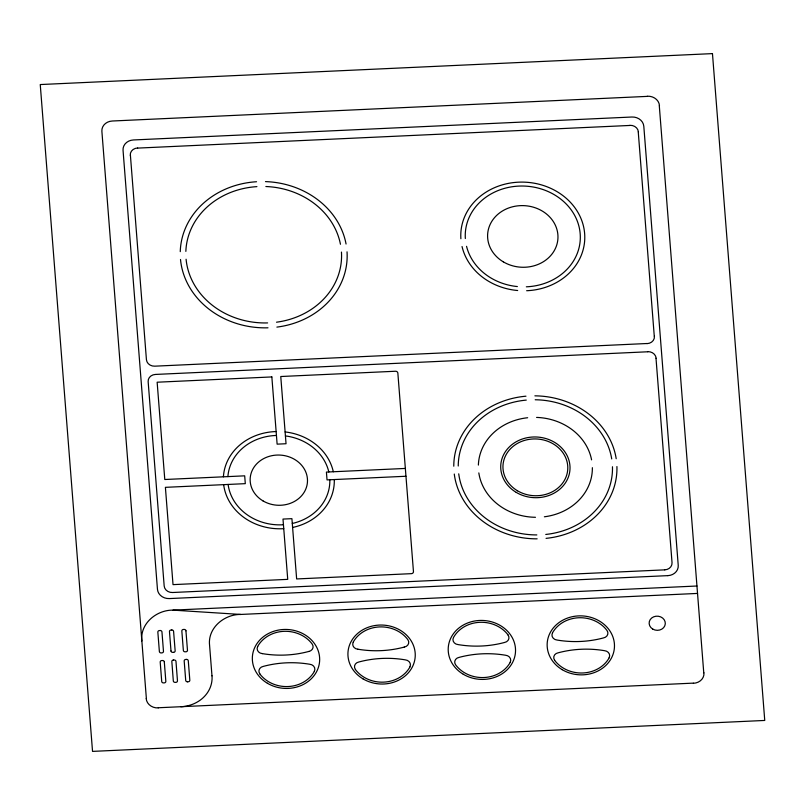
<?xml version="1.0" encoding="UTF-8"?>
<svg xmlns="http://www.w3.org/2000/svg" width="805" height="805" viewBox="0 0 805 805"><rect width="100%" height="100%" fill="white"/><g stroke="black" fill="none" stroke-linecap="round" stroke-linejoin="round"><path stroke-width="1.21" d="M308.707 651.476C293.624 655.522 277.685 656.206 262.299 653.61M404.281 647.079C389.207 651.124 373.268 651.809 357.883 649.212M696.959 586.01L173.005 610.13C156.583 609.878 139.788 623.634 141.861 641.001M697.543 593.426L240.725 614.446C224.303 614.195 207.519 627.95 209.582 645.328L211.977 675.838M647.371 96.379L112.277 121.012A11.179 9.791 3.5 0 0 101.883 131.306L146.369 698.488M137.675 148.1L629.913 125.449M647.019 343.514L154.771 366.174A7.829 6.853 3.5 0 1 146.43 359.684L130.41 155.305M647.663 351.785L155.425 374.436A7.829 6.853 3.5 0 0 148.15 381.64L164.18 586.02A7.829 6.853 3.5 0 0 172.522 592.51L664.769 569.849M405.328 468.44L326.417 472.072L327.031 479.891L405.941 476.258M667.848 575.635L169.382 598.578A11.179 9.791 3.5 0 1 157.458 589.31L123.044 150.253A11.179 9.791 3.5 0 1 133.419 139.959L631.885 117.017A11.179 9.791 3.5 0 1 643.809 126.284L678.233 565.341A11.179 9.791 3.5 0 1 667.848 575.645M171.797 629.993L171.032 630.033A1.68 1.469 3.5 0 0 169.473 631.573L171.002 650.983M173.548 652.332L172.793 652.372A1.721 1.509 3.5 0 1 170.962 650.983M173.387 660.03L174.152 659.989A1.721 1.509 3.5 0 1 175.973 661.378L177.462 680.788A1.721 1.509 3.5 0 1 175.903 682.368L175.138 682.368A1.721 1.509 3.5 0 1 173.317 680.98L171.837 661.569A1.68 1.469 3.5 0 1 173.387 660.019M186.508 659.426L185.744 659.456A1.68 1.469 3.5 0 0 184.184 661.006L185.714 680.406A1.68 1.469 3.5 0 0 187.495 681.795M187.495 681.795L188.259 681.765A1.68 1.469 3.5 0 0 189.819 680.215L188.29 660.814A1.721 1.509 3.5 0 0 186.498 659.386M158.283 707.756L693.387 683.123M173.005 610.13L240.725 614.446M659.285 105.646L703.761 672.829M638.254 131.929L654.284 336.309M656.005 358.265L672.034 562.645A7.829 6.853 3.5 0 1 664.769 569.86M185.935 630.818L187.464 650.219M164.311 661.921L165.83 681.322A1.68 1.469 3.5 0 1 164.27 682.871L163.516 682.902A1.68 1.469 3.5 0 1 161.725 681.513L160.205 662.102A1.68 1.469 3.5 0 1 161.765 660.563L162.519 660.523A1.721 1.509 3.5 0 1 164.351 661.911M616.922 466.548A81.627 71.464 3.5 0 1 546.062 538.364M537.146 538.837A81.627 71.464 3.5 0 1 454.272 474.034M453.779 466.206A81.627 71.464 3.5 0 1 525.967 396.191M534.892 395.839A81.627 71.464 3.5 0 1 616.197 458.729M334.286 479.559A55.515 48.602 3.5 0 1 292.607 527.456M283.752 528.664A55.515 48.602 3.5 0 1 223.659 484.65M223.408 476.812A55.515 48.602 3.5 0 1 276.135 431.55M285.111 431.933A55.515 48.602 3.5 0 1 333.31 471.75M612.464 466.759A77.159 67.55 3.5 0 1 545.76 534.45M536.844 534.923A77.159 67.55 3.5 0 1 458.729 473.833M458.246 466.004A77.159 67.55 3.5 0 1 526.269 400.105M535.194 399.763A77.159 67.55 3.5 0 1 611.72 458.941M329.829 479.77A51.047 44.688 3.5 0 1 292.296 523.471M283.441 524.749A51.047 44.688 3.5 0 1 228.117 484.449M227.895 476.61A51.047 44.688 3.5 0 1 276.437 435.465M285.423 435.918A51.047 44.688 3.5 0 1 328.822 471.961M314.373 671.36A31.496 27.571 3.5 0 1 288.17 686.544A31.496 27.571 3.5 0 1 259.784 673.876M314.312 671.34A5.595 4.9 3.5 0 0 309.704 664.246C294.318 661.67 278.379 662.344 263.305 666.389A5.595 4.9 3.5 0 0 259.844 673.845M341.461 252.076A77.914 68.214 3.5 0 1 276.507 322.201M267.612 322.916A77.914 68.214 3.5 0 1 186.086 259.23M185.854 251.391A77.914 68.214 3.5 0 1 256.926 186.629M265.871 186.519A77.914 68.214 3.5 0 1 340.455 244.267M460.883 238.733A62.035 54.307 3.5 0 1 519.074 182.151A62.035 54.307 3.5 0 1 584.672 234.003A62.035 54.307 3.5 0 1 526.641 290.726M517.675 290.514A62.035 54.307 3.5 0 1 462.04 246.531M592.369 467.685A57.034 49.93 3.5 0 1 544.371 516.79M535.456 517.293A57.034 49.93 3.5 0 1 478.824 472.907M478.381 465.079A57.034 49.93 3.5 0 1 527.657 417.735M536.583 417.413A57.034 49.93 3.5 0 1 591.584 459.866M647.361 96.218A11.26 9.861 3.5 0 1 659.476 105.636M703.952 672.819A11.26 9.861 3.5 0 1 693.397 683.294M158.293 707.917A11.26 9.861 3.5 0 1 146.178 698.499M647.653 351.664A7.889 6.903 3.5 0 1 656.135 358.265M355.418 669.448A5.595 4.9 3.5 0 1 358.879 661.982C373.963 657.967 389.902 657.252 405.287 659.859A5.595 4.9 3.5 0 1 409.886 666.932M409.946 666.963A31.496 27.571 3.5 0 1 383.744 682.137A31.496 27.571 3.5 0 1 355.357 669.478M508.096 634.974A31.496 27.571 3.5 0 0 479.71 622.315A31.496 27.571 3.5 0 0 453.507 637.49A5.595 4.9 3.5 0 0 458.166 644.604C473.561 647.18 489.5 646.506 504.574 642.46A5.595 4.9 3.5 0 0 508.036 635.014M308.707 651.487A5.595 4.9 3.5 0 0 312.169 644.02A31.496 27.571 3.5 0 0 283.843 631.331A31.496 27.571 3.5 0 0 257.64 646.506M262.299 653.62A5.595 4.9 3.5 0 1 257.701 646.536M347.036 251.824A83.499 73.104 3.5 0 1 276.89 327.112M267.995 327.806A83.499 73.104 3.5 0 1 180.511 259.482M180.26 251.643A83.499 73.104 3.5 0 1 256.543 181.739M265.489 181.608A83.499 73.104 3.5 0 1 346.059 244.016M173.548 652.372A1.721 1.509 3.5 0 0 175.148 650.792L173.588 631.382A1.721 1.509 3.5 0 0 171.797 629.963M510.239 662.344A31.496 27.571 3.5 0 1 484.036 677.528A31.496 27.571 3.5 0 1 455.65 664.86A5.595 4.9 3.5 0 1 459.172 657.363C474.246 653.348 490.185 652.644 505.57 655.24A5.595 4.9 3.5 0 1 510.179 662.324M187.505 650.219A1.721 1.509 3.5 0 1 185.905 651.798L185.15 651.798A1.68 1.469 3.5 0 1 183.359 650.41L181.839 631.009A1.68 1.469 3.5 0 1 183.389 629.46L184.154 629.43A1.721 1.509 3.5 0 1 185.985 630.818M552.512 632.961A5.595 4.9 3.5 0 0 557.11 640.056C572.496 642.621 588.445 641.957 603.519 637.912A5.595 4.9 3.5 0 0 606.98 630.456A31.496 27.571 3.5 0 0 578.654 617.757A31.496 27.571 3.5 0 0 552.451 632.931M212.007 675.838A33.548 29.372 3.5 0 1 180.833 706.75M554.655 660.271A5.595 4.9 3.5 0 1 558.117 652.815C573.19 648.79 589.129 648.085 604.515 650.682A5.595 4.9 3.5 0 1 609.123 657.765M609.184 657.796A31.496 27.571 3.5 0 1 582.981 672.97A31.496 27.571 3.5 0 1 554.595 660.301M465.34 238.522A57.568 50.393 3.5 0 1 519.386 186.066A57.568 50.393 3.5 0 1 580.214 234.215A57.568 50.393 3.5 0 1 526.339 286.811M517.363 286.56A57.568 50.393 3.5 0 1 466.548 246.32M357.883 649.222A5.595 4.9 3.5 0 1 353.274 642.128M353.214 642.108A31.496 27.571 3.5 0 1 379.417 626.924A31.496 27.571 3.5 0 1 407.803 639.593A5.595 4.9 3.5 0 1 404.281 647.089M130.279 155.315A7.889 6.903 3.5 0 1 137.665 147.989M654.415 336.299A7.889 6.903 3.5 0 1 647.029 343.634M629.902 125.328A7.889 6.903 3.5 0 1 638.385 131.929M712.465 53.613L40.25 84.555L92.535 751.387L764.75 720.445L712.465 53.613M271.849 376.931L157.146 382.214L164.784 479.508L244.69 475.836L245.304 483.654L165.397 487.337L173.025 584.631L287.727 579.359L282.998 519.074L291.913 518.662L296.643 578.946L411.345 573.663A2.254 1.972 3.5 0 0 413.458 571.6L397.851 373.097A2.234 1.962 3.5 0 0 395.466 371.246L280.764 376.519L286.037 443.736L277.121 444.149L271.849 376.931M160.165 630.526L159.41 630.567A1.68 1.469 3.5 0 0 157.85 632.106L159.37 651.517A1.721 1.509 3.5 0 0 161.161 652.936L161.916 652.865A1.68 1.469 3.5 0 0 163.475 651.326L161.956 631.925A1.721 1.509 3.5 0 0 160.165 630.496M516.206 492.368A34.675 30.359 3.5 0 0 569.96 469.718A34.675 30.359 3.5 0 0 519.939 439.922A34.675 30.359 3.5 0 0 516.206 492.368M517.444 490.758A32.442 28.396 3.5 0 0 567.726 469.567A32.442 28.396 3.5 0 0 520.936 441.693A32.442 28.396 3.5 0 0 517.444 490.758M463.257 674.238A33.679 29.483 3.5 0 0 515.472 652.231A33.679 29.483 3.5 0 0 466.88 623.291A33.679 29.483 3.5 0 0 463.257 674.238M503.326 261.856A35.209 30.821 3.5 0 0 557.905 238.854A35.209 30.821 3.5 0 0 507.11 208.606A35.209 30.821 3.5 0 0 503.326 261.856M562.202 669.68A33.679 29.483 3.5 0 0 614.416 647.673A33.679 29.483 3.5 0 0 565.824 618.733A33.679 29.483 3.5 0 0 562.202 669.68M652.754 629.087A8.09 7.084 3.5 0 0 665.292 623.794A8.09 7.084 3.5 0 0 653.62 616.841A8.09 7.084 3.5 0 0 652.754 629.087M362.964 678.846A33.679 29.483 3.5 0 0 415.189 656.85A33.679 29.483 3.5 0 0 366.597 627.91A33.679 29.483 3.5 0 0 362.964 678.846M262.963 500.871A28.688 25.116 3.5 0 0 307.44 482.125A28.688 25.116 3.5 0 0 266.053 457.482A28.688 25.116 3.5 0 0 262.963 500.871M267.391 683.254A33.679 29.483 3.5 0 0 319.605 661.247A33.679 29.483 3.5 0 0 271.013 632.307A33.679 29.483 3.5 0 0 267.391 683.254"/></g></svg>
